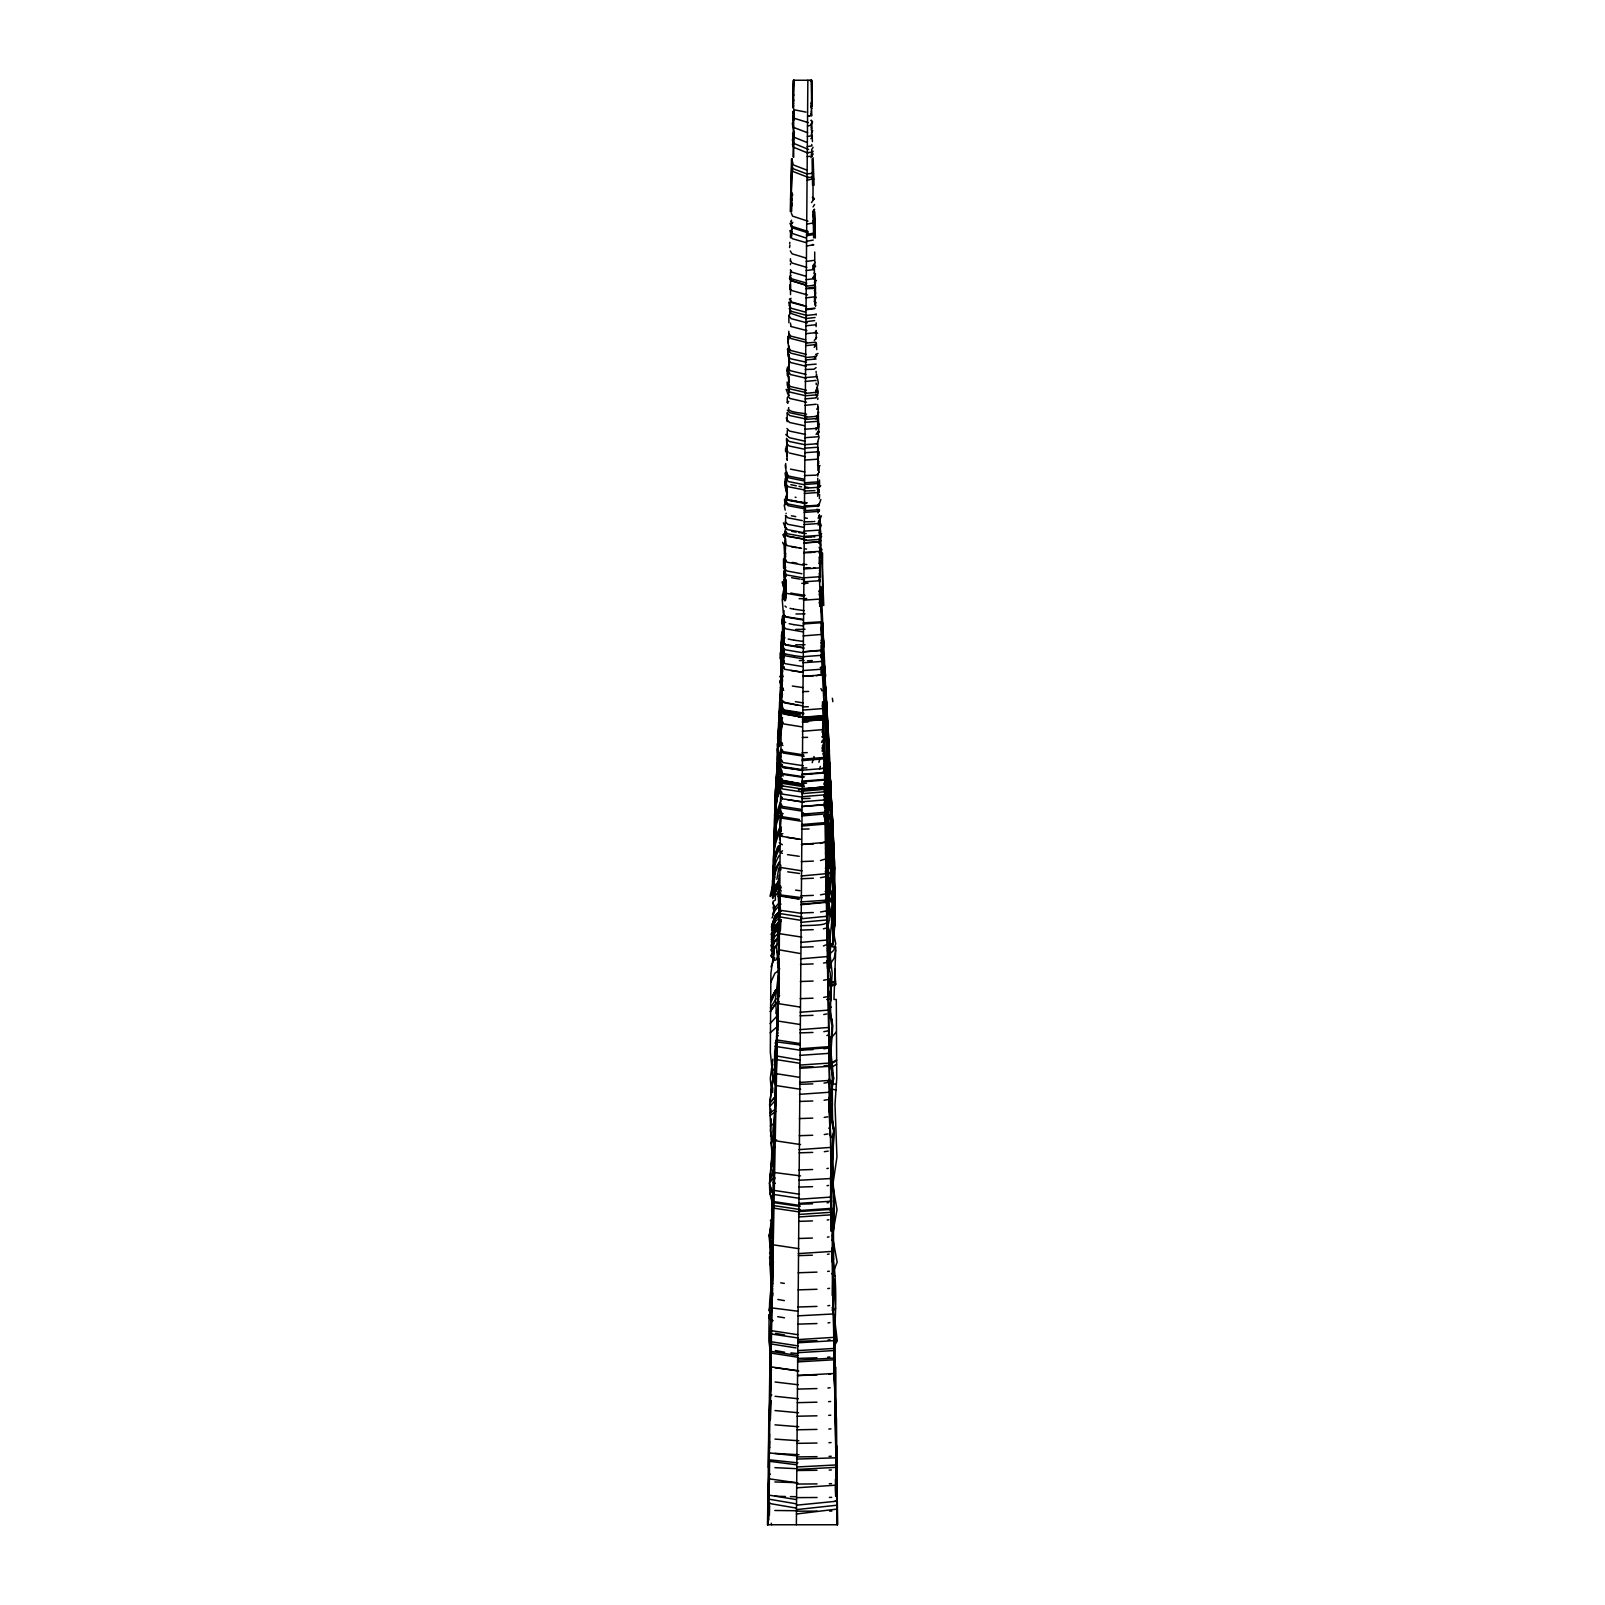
<?xml version="1.0" encoding="UTF-8"?>
<svg xmlns="http://www.w3.org/2000/svg" width="1605" height="1605" viewBox="0 0 1605 1605"><rect width="100%" height="100%" fill="white"/><g stroke="black" fill="none" stroke-linecap="round" stroke-linejoin="round"><path stroke-width="1.5" d="M775.215 834.74L775.476 791.726L777.462 769.738L780.752 755.995M811.388 113.935L811.327 102.339M835.804 1460.289L835.784 1367.159M772.125 1166.614L772.145 1161.839M775.034 836.285C775.075 813.735 773.911 790.663 780.612 768.855M775.215 834.139C776.138 806.693 773.429 778.606 780.692 751.762M774.794 837.609L774.653 813.254M775.235 1114.091L775.957 1092.604M777.502 1025.735L779.187 958.887M780.371 930.238L780.431 920.688M832.172 837.629L834.419 868.165L832.634 894.426L833.858 846.798L831.31 799.792M832.353 894.426L833.978 849.928L832.172 834.62M772.607 1255.571C768.193 1242.852 769.317 1229.31 772.587 1216.51M782.518 721.488L777.883 746.365L777.041 784.123M779.027 746.104L779.268 732.261M783.541 642.903L779.749 708.307M784.022 610.582L782.939 643.204M793.01 156.809L793.652 133.817M793.713 157.21L793.673 110.926M796.381 1524.75L807.857 80.25M822.562 605.526L822.542 553.003M823.044 623.061L822.703 636.884M825.752 810.886L825.532 768.875L822.542 704.936M769.096 1314.635L768.855 1340.897L771.122 1357.609M781.615 660.457L779.528 721.909M779.207 927.851A2391.249 2391.249 0 0 1 779.107 894.426L779.227 882.489M793.392 106.512L793.632 80.25L793.091 106.512M828.14 968.437L830.648 946.95L833.256 943.319L835.242 919.123L832.473 944.663M770.601 1240.625L771.363 1297.923M770.059 1419.703L773.429 1157.065L779.308 973.212M776.981 783.2L777.602 755.855M774.734 1114.091L774.834 1104.541A3060.855 3060.855 0 0 1 777.001 1025.735L777.623 1011.411M780.351 708.688L780.812 694.223M783.38 643.826L784.043 620.152M785.868 434.353L786.53 435.457M785.507 599.548L785.648 593.409M789.921 289.482L790.463 284.727M776.038 803.563L775.997 815.641M777.382 784.203L777.623 765.445M769.598 1460.289L768.815 1519.975M783.441 642.562L784.022 622.058M783.501 643.585L783.641 631.788M769.959 1180.939L772.005 1157.065L769.638 1104.541L772.948 1078.259L770.32 1051.997L770.902 973.212L774.713 946.629L778.305 943.64M767.993 1491.326L767.491 1524.75L837.509 1524.75L836.466 1419.703L833.737 1367.159M768.334 1467.452L770.199 1345.672M783.661 643.946L784.063 627.074M815.4 299.995L815.48 286.693M815.42 306.074L814.297 266.45M826.314 706.521L825.732 697.834M825.03 804.526L824.007 795.257M820.978 645.631L827.016 763.097L826.254 841.903L834.159 870.131L835.242 919.264L833.356 933.508M832.734 1135.578C829.905 1170.747 837.75 1205.696 832.172 1240.625M787.252 430.702L787.232 435.597M770.861 1307.473L771.223 1288.374M786.249 501.382L786.49 495.544M776.68 1051.997L777.663 1013.798M769.598 1434.027L767.812 1524.75L780.01 894.426M832.975 880.603L834.139 906.865L834.399 894.426L830.427 863.51M779.147 863.089L773.851 875.889L774.091 885.017C775.937 859.859 769.618 833.276 780.491 809.482M780.15 709.029L782.357 687.161M790.924 204.397L791.907 159.035L790.924 211.559L792.108 159.035M780.832 698.095L780.832 699.459M788.737 302.221L790.202 308.481M793.151 106.512L793.632 80.25M786.691 500.459L787.252 485.452M769.397 1515.2L769.577 1505.651M832.193 1295.536L833.155 1221.525M835.423 1407.766L835.041 1319.41M790.282 211.559L791.506 159.035M781.294 710.574L779.227 954.112M785.587 580.007L785.146 599.227M769.638 1441.19L767.732 1524.75L768.795 1419.703L771.122 1376.709M792.79 106.512L793.432 80.25L811.729 80.25L812.25 106.512M776.8 785.026L778.204 733.866L782.518 706.22M785.507 600.551L785.648 591.583M772.828 1214.363L772.547 1226.3L769.738 1235.85M832.293 1262.112L832.935 1235.85L830.547 1195.264M777.863 751.02L778.305 731.037L782.237 703.411M778.265 736.835L778.646 722.19M791.626 211.559L792.047 194.847M769.918 1419.703L771.223 1369.546M778.425 748.151L780.512 687.08M781.113 672.936L780.431 652.633M821.018 673.257L821.138 668.824M832.373 831.611L829.263 868.165M778.445 739.323L779.589 701.826M779.95 839.515L780.792 810.866M831.009 801.216L830.447 841.903L827.678 868.165M830.929 834.159L831.45 815.641M778.525 730.295L778.786 721.568M785.648 581.592L784.925 600.611M785.447 587.069L785.668 579.265L784.685 600.631M772.607 1092.604L772.747 1087.809M812.451 141.601L811.327 126.253M828.942 749.314L825.793 691.474M770.801 999.474L775.717 989.763M785.668 544.255L784.123 576.877L785.627 589.175M785.166 600.27L785.688 583.879M787.232 412.846L787.112 421.674M778.666 729.372L778.987 719.401M784.644 553.003L785.527 577.178M781.836 681.965L783.902 648.56M773.951 1192.876L774.272 1183.326L773.269 1192.876M784.223 572.343L785.748 597.341M784.624 560.787L785.627 553.003M833.798 933.368L835.724 943.74L833.798 950.26L828.982 954.614M790.463 277.665L790.523 294.658M774.352 868.165L773.851 881.707C771.624 872.96 774.854 863.169 779.127 855.485M780.291 930.238L780.672 920.688M819.373 498.674L819.553 494.24M830.788 827.578L827.438 868.165L828.561 865.877L825.752 858.775M772.828 1231.075L772.808 1281.211M770.36 1419.703L771.202 1400.603M817.748 476.183L817.768 473.776M813.093 157.751L814.056 185.297M822.583 729.914L823.024 720.665M825.09 798.628L824.81 791.205M830.628 1137.965L828.962 1097.379M781.976 662.103L782.759 637.666M822.803 736.835L823.365 725.019M785.668 566.926L785.106 569.233M784.825 598.826L785.487 585.444M779.689 839.515L780.853 815.641M815.601 293.494L815.039 290.365M770.781 1233.463L772.787 1200.038M828.581 742.413L827.337 727.406M829.143 1056.772L830.668 1051.997L831.952 1025.735L829.063 1011.411M783.621 657.689L784.063 649.584M832.734 1180.939L833.557 1130.803L829.103 1106.928M779.268 977.987L778.164 999.474L779.187 985.149M770.942 1240.625L769.818 1262.112L771.965 1297.923M830.487 859.839L830.748 854.341L825.773 848.102M832.754 894.426L834.419 868.165L833.015 841.903M830.588 1018.573L830.628 982.762M788.878 346.118L788.577 347.182M785.728 539.019L784.283 559.844L785.226 570.557M779.95 708.206L780.612 696.329M770.942 1142.419C774.874 1162.662 764.742 1183.447 772.747 1203.509M820.637 525.557L819.292 514.944L820.637 525.537L819.413 533.241M780.11 708.307L780.632 699.238M779.167 875.327L778.064 894.426L779.288 911.138M780.15 708.447L780.652 699.92M773.349 961.275L773.911 951.725M823.907 646.695L823.405 638.71M776.86 879.339L778.846 867.964M832.253 811.428L831.711 824.408L828.962 836.727M825.732 852.275L831.571 868.165L835.021 908.55L834.179 903.575L827.879 895.71M790.162 301.72L789.8 314.48M830.648 997.086L832.172 973.212L829.203 946.95L833.918 899.984L834.098 868.626L828.722 847.059M819.914 606.469L819.613 603.279M820.336 605.526L819.312 602.557M784.043 579.566L783.721 588.995L785.627 598.083M822.542 706.762L822.743 703.853M790.442 323.087L791.024 326.497M779.769 710.574L782.317 689.087M780.933 696.65L782.518 679.437M822.683 708.146L822.502 701.766M782.738 637.867L784.123 620.072M783.621 657.067L784.063 650.968M782.458 674.702L782.177 680.36M832.072 868.165L833.657 845.955M833.657 855.044L829.765 887.244M781.475 663.467L783.962 634.075M774.091 910.175L774.413 905.802M830.527 853.599L830.708 850.891L825.833 842.264M830.748 876.47L833.657 843.207M784.022 625.669L782.678 641.037M781.154 670.469L784.083 634.256M830.567 832.915L830.668 831.51M787.172 381.99L787.353 385.842M826.475 856.288C833.436 762.535 822.783 668.683 819.312 574.991M830.387 855.405L830.206 858.996M780.812 677.932L782.357 658.05M821.579 533.582L819.272 539.2M826.114 710.995L825.773 713.061M827.197 887.264L828.682 868.165L825.672 861.404M771.283 1118.866L770.34 1130.803L774.653 1147.515M821.6 536.331L818.811 543.333M833.757 1340.897C836.305 1310.824 837.028 1279.987 832.012 1250.175M783.22 664.53L784.043 656.866M825.953 825.03L826.715 815.641M821.66 549.532L820.897 557.416M772.567 1288.374L769.818 1340.897L771.223 1388.666M826.415 830.688L824.428 789.339M826.495 831.791L826.675 819.854M825.692 848.704L826.254 841.903M825.773 856.308L828.26 789.359L824.789 683.81M833.155 894.426C835.744 874.123 834.56 853.338 828.2 833.818M781.976 682.185L782.498 676.066M829.103 759.386L829.023 748.773M826.214 828.32L826.876 820.456M827.036 838.131L826.455 828.521M784.644 600.19L785.648 588.714M774.372 874.625L774.312 875.347A37.035 10.994 -54.8 0 0 774.453 876.47A38.48 11.215 -56.1 0 0 774.613 877.634M777.261 777.422L776.639 784.584L777.001 763.097M780.612 893.102L779.97 895.971L799.15 899.161M771.804 1147.515L771.483 1166.614M773.851 892.119C774.994 871.635 769.417 848.684 781.294 830.266M773.971 892.44C775.295 870.612 769.497 847.039 780.231 826.756M780.612 892.882L779.99 894.908L802.279 897.737M787.413 367.244L788.276 371.016M778.866 716.753L782.417 680.46M772.386 1073.484L772.828 1068.709M825.572 834.58C843.167 857.511 830.006 893.945 831.551 920.688L834.781 920.688L832.734 946.95L835.784 946.95L833.978 999.474L836.305 999.474L836.747 1078.259L835.001 1104.541L836.947 1157.065L833.055 1183.326L834.379 1209.588L832.012 1223.913M833.256 1216.369L833.456 1214.343M833.818 1213.059L829.544 1209.588M778.626 723.032L779.809 710.574M775.396 1104.541L772.888 1130.803L774.152 1157.065M772.808 1197.651L771.664 1209.588L772.747 1240.625M778.104 736.274L782.257 710.574M818.67 491.752L817.667 482.142M791.325 235.433L792.027 228.231M782.558 647.497L784.123 631.788M831.892 811.247L830.648 820.255M827.418 861.765L830.507 815.641L828.882 750.779M831.932 810.766L832.092 807.154M831.33 868.165L833.416 841.903L832.293 832.915M832.895 1312.248L835.302 1288.374L833.798 1278.824M830.046 868.165L832.694 841.903L830.608 783.762M777.081 789.359L781.133 773.309M775.175 799.511L777.342 777.402L780.512 765.485M774.573 815.4L775.937 801.998M780.512 687.763L782.397 670.409M828.541 860.441L830.588 841.903M829.604 868.165L832.373 841.903L832.473 815.641M830.848 1118.866L832.413 1104.541L832.193 1073.484M784.002 582.776L784.022 597.2M780.953 684.312L782.438 671.051M780.572 706.621L782.438 694.062M813.013 198.619L813.053 174.885M774.814 809.402L776.94 789.359M775.436 804.245L775.977 799.551M775.315 807.235L776.018 800.454M783.561 590.58L782.357 600.952L783.762 618.968M824.549 661.661L821.038 586.668M824.188 672.274L824.83 666.837M824.408 761.352L824.549 760.168M824.168 678.935L824.95 672.395M769.638 1104.541L772.908 1078.259L772.186 1070.635L776.078 1068.549M774.593 837.248C773.911 819.894 774.633 802.039 781.013 785.688M769.798 1103.217L775.717 1095.974M771.704 1087.829L773.349 1079.864M772.828 1059.16L770.3 1078.259L771.463 1092.604M788.878 315.001L788.878 322.685M830.608 810.304L831.691 801.377L830.588 791.225M775.737 803.864L780.532 782.257M830.608 789.259L830.588 781.555M829.444 894.426L833.677 864.072L832.052 815.641M833.938 894.587L831.851 894.426L827.598 883.894L828.762 878.457L825.452 872.277M829.705 805.951L828.982 810.023M826.134 791.105L824.147 782.859M774.914 920.688L771.223 946.95L774.693 946.95L771.122 955.517L774.011 958.847M830.588 799.491L831.209 792.689M817.748 487.86L817.748 478.25M812.311 172.257L812.23 173.42L807.034 173.842M780.893 644.347L781.775 638.309M781.314 646.634L781.896 642.622M817.687 464.607L818.289 460.555M817.908 470.486L817.687 450.343M781.816 640.094L780.732 647.517L781.555 666.657M817.627 459.752L817.768 441.836M827.618 904.598L828.902 895.891M827.699 905.401L828.842 895.409L825.171 891.357M781.916 643.705L780.351 654.198L782.578 676.929M830.728 1097.379L833.597 1078.259L830.909 1051.997L832.814 1025.735L828.902 1004.249M777.542 1032.898L774.653 1051.997L774.553 1078.259L776.038 1087.809M785.246 478.511L787.433 492.775M777.943 743.556L782.498 717.535M824.97 718.177L824.168 722.852M785.748 531.074L784.604 544.095L785.648 557.156M785.387 481.159L784.785 485.011L786.992 494.601M785.005 550.996L785.286 549.191M829.163 769.357L828.982 753.507M830.046 783.12L829.424 786.871M770.902 1321.055C767.029 1303.902 772.426 1285.926 772.968 1268.572M785.026 545.881L785.688 541.748M831.009 873.481L831.851 868.165M812.371 176.048L812.27 177.172L807.014 177.593M782.498 616.36L782.558 648.48M780.411 702.027L782.538 688.746M831.43 868.947L833.557 841.903L832.193 815.159M781.775 623.723L782.538 618.968L781.715 621.115M777.843 748.913L782.498 723.735M819.493 533.442L820.616 526.059L819.252 515.707M820.797 551.859L819.292 557.396M776.138 1013.377L776.7 1009.926M819.192 541.126L820.697 531.897L819.393 520.943M830.547 837.068L829.364 843.869M824.468 703.05L824.89 700.582M832.052 1021.603L832.313 1020.078M783.962 585.965L783.14 599.407M774.192 927.048L773.47 931.301L771.503 930.057L774.914 921.992L779.388 917.579M789.62 243.779L789.861 242.295M789.54 247.571L789.961 245.164M812.431 178.877L806.994 180.342M831.952 1021.001L832.253 1019.295M830.688 1094.991L833.597 1078.259L828.722 1056.772M828.962 779.91L830.046 770.019L828.962 759.065M786.47 495.865L787.212 491.531M786.45 500.459L787.273 495.925M829.805 985.771L829.424 979.15M788.837 346.018L788.878 352.538M819.052 455.76L819.252 451.787M830.788 997.748L828.02 989.462M827.077 743.938L827.317 730.456M827.337 770.119L827.538 768.935M770.4 1307.473L771.283 1302.698M772.145 1297.923L773.008 1293.149M788.938 364.395L787.754 370.815L788.837 382.492M779.448 915.913L776.66 946.95L778.606 973.212M788.898 354.685L788.938 367.104M817.768 416.778L817.908 414.712M788.737 360.162L788.857 373.163M816.122 326.638L816.163 322.886M775.917 822.121L775.757 830.668M827.398 760.389L827.658 759.105M814.758 261.515L814.698 252.025M819.694 582.154L820.295 579.204M829.043 819.011L829.905 814.678M829.845 836.967L829.163 840.298M772.787 1276.436L769.076 1235.85L773.008 1216.751M830.006 823.425L828.902 828.601M820.115 560.847L819.232 563.756M780.652 749.836C773.409 777.522 775.797 806.613 776.038 834.921M780.752 752.625L777.482 767.19L775.556 789.901L775.837 837.088L775.436 826.956M821.178 657.107L820.777 655.442M779.127 968.437L775.416 999.474L777.803 1030.51M769.678 1242.491L771.142 1235.85L769.959 1230.333M776.058 819.874L774.633 826.254L776.379 830.547M776.138 821.519L774.553 828.541L776.138 832.433M827.538 927.851L829.143 920.688L828.902 894.426M790.663 231.922L790.463 237.841M775.977 821.178L774.613 827.197L776.018 830.688M834.64 970.463L834.921 969.26M827.257 891.036L828.822 884.355L826.033 879.219M834.941 968.577L835.603 984.708L831.089 986.152M816.744 349.629L816.243 342.888M828.16 875.026L828.722 872.598L826.535 868.165M828.12 875.447L828.722 872.879L826.194 868.165M827.939 877.714L828.742 874.344L825.411 868.165M782.417 701.887L778.786 726.724L779.227 744.399M828.24 873.842L826.736 868.165L824.348 763.097M828.2 874.424L828.722 872.237M827.177 887.665L828.782 880.844L825.973 875.608M827.558 894.426L828.862 889.01L827.357 886.261M827.819 894.426L828.862 890.093L827.678 887.906M768.935 1310.583L772.567 1295.416M783.501 559.082L783.601 568.13M828.702 1009.023L831.009 999.474L830.226 973.212L827.257 961.275L827.458 968.417M791.466 195.67L790.563 199.341L792.288 205.601M781.013 759.727L777.402 773.971L775.355 815.641M777.201 788.296L781.154 774.433M780.491 911.098L779.589 913.486L802.239 917.057M780.471 914.429L779.508 916.876L801.557 920.447M771.584 1068.549L772.687 1064.255M814.437 284.847L815.28 281.577M779.468 978.147L778.385 980.916M815.34 288.238L814.678 290.365M780.512 908.009L779.649 910.196L801.978 913.426M770.179 1350.567L771.102 1347.036M791.746 159.035L791.626 160.761M777.342 778.044L780.772 765.244M780.291 894.426L780.712 895.65L798.768 898.66M772.386 896.112L775.496 886.161L779.428 880.322M824.147 806.071L826.354 795.94L824.147 789.359M784.063 545.399L784.544 553.885M785.627 478.751L784.785 484.309M819.373 563.415L820.777 540.062M819.493 566.104L820.536 562.412M819.393 570.678L820.396 567.107M817.567 496.266L818.229 493.999M819.152 574.048L820.316 570.016M817.828 485.613L818.169 484.429M817.687 491.531L818.189 489.746M784.504 499.135L785.046 504.692M785.668 590.801L784.384 593.69M830.828 1161.839L832.213 1157.065M774.292 1166.614L769.377 1183.326L772.968 1194.26M780.752 782.879L777.121 794.836L774.693 823.084M785.668 590.058L784.404 592.947M775.055 833.697L776.198 829.725M785.527 528.486L784.644 535.488M816.183 338.836L816.163 331.152M785.708 463.504L785.567 468.158M820.957 563.515L822.061 559.904L820.657 558.239M823.987 770.079L824.368 757.139L823.064 753.527M769.076 1235.85L772.747 1223.913M782.137 631.788L781.575 648.581M780.592 782.518L777.121 793.512M781.675 634.376L782.478 631.788M824.147 784.624L825.632 779.89M819.573 487.318L819.493 480.015M820.035 553.003L820.476 547.887M779.89 789.359L777.061 798.287L774.874 815.641L774.894 836.566M777.623 736.835L778.044 747.91M770.781 1347.056L771.102 1349.163M811.448 124.729L811.909 123.304M811.368 129.845L811.949 127.999M770.721 1363.207L771.102 1365.133M793.131 111.427L793.592 119.753M811.388 127.738L811.929 126.093M793.713 119.352L792.368 123.404L793.693 132.754M828.04 969.159L830.407 961.917L827.558 958.506M829.123 969.48L830.347 965.769L827.538 962.418M828.802 970.885L830.347 966.19L827.699 963.06M770.661 1379.357L771.082 1381.082M785.688 515.827L785.547 523.31M829.665 955.296L830.567 952.307L827.598 948.736M829.324 958.205L830.527 954.594L827.377 950.782M789.981 337.15L790.844 338.495L806.994 342.587M785.748 474.197L786.31 485.733M770.36 1396.25L771.744 1394.805M793.572 110.705L793.592 120.415M785.607 448.537L785.507 451.206L787.373 453.212M793.994 110.725L792.95 113.494L794.054 114.316M781.033 676.207L780.873 682.406M829.344 1108.915L832.955 1078.259L828.822 1054.385M780.191 681.142L780.672 679.557M780.17 682.265L780.532 680.841M793.933 117.426L792.81 120.134M774.894 924.921L771.423 934.09L774.352 936.417M773.871 928.151L779.328 920.688M793.953 114.938L792.87 117.647M779.408 878.537C759.386 919.685 778.907 878.457 772.888 868.165L776.178 851.753L779.288 845.835M831.892 1137.363L834.239 1130.803L829.665 1104.541M793.291 96.36L793.853 94.795M775.536 884.295C769.176 923.116 773.108 842.806 779.348 845.915M793.612 106.512L793.291 108.157M774.874 925.744L771.423 934.491L774.312 936.277M773.73 929.215L778.545 922.373M835.643 950.381L834.219 958.105L830.648 963.401L826.635 960.974M772.527 897.295L778.987 883.593M780.331 903.113L780.893 904.377M781.154 805.128C772.888 822.964 773.49 843.147 774.413 862.306M772.507 897.035L775.456 888.147L779.408 882.369M772.567 897.496L775.456 888.468L779.187 882.991M793.171 102.539L793.933 100.453M780.993 800.634C773.429 818.149 773.63 837.71 774.392 856.408M772.607 897.957L778.525 884.977M772.687 898.539L777.883 886.843M772.527 914.429L775.135 907.527L779.548 902.15M786.671 439.75L787.293 456.322M817.607 415.113L818.731 412.184M817.848 416.377L818.369 407.249M815.741 391.159L817.366 386.905M833.838 1270.859L837.168 1262.112L832.353 1235.85L837.028 1209.588L830.788 1173.777M772.085 950.662L771.182 949.598L774.754 940.711L777.502 938.283M815.801 393.105L818.349 382.973L817.567 378.8M775.376 1043.15L776.399 1040.481M775.335 1043.491L776.338 1040.943M775.095 1046.52L775.737 1044.895M788.898 376.693L788.878 387.728M772.025 917.96L775.095 910.416L779.087 905.702M769.317 1314.635L768.635 1317.565L771.845 1321.296M774.794 957.844L770.982 966.932M782.698 615.678L782.478 620.252M777.261 1025.735L777.181 1027.661M782.357 620.373L782.658 625.469M781.695 622.499L782.317 620.954M827.097 872.257L828.581 868.165M825.612 885.318L828.742 875.909L825.612 870.091M825.813 887.144L828.762 877.754L825.311 871.334M817.687 395.412L817.627 388.33M779.769 815.641C770.019 835.724 775.295 858.354 774.413 879.64M771.343 939.968L774.834 930.86L779.95 925.784M771.303 942.175L774.814 933.027L779.769 928.151M817.687 393.345L817.748 390.717M793.773 134.278L793.211 138.05M793.733 136.766L792.409 139.816L793.572 140.999M813.053 206.905L814.538 204.497M771.403 935.916L774.874 927.289L778.445 923.999M771.383 937.481L774.854 928.753L780.05 923.918M771.343 939.286L774.834 930.459L780.03 925.583M820.115 518.856L821.439 515.867M793.733 131.108L792.589 133.857L793.572 137.047L806.593 142.303M770.761 982.4L774.934 973.212L778.987 970.383M817.788 506.538L819.413 503.448M819.513 509.949L817.948 512.958M819.573 515.225L818.089 518.234M819.633 519.418L818.189 522.428M819.653 521.725L818.249 525.056M788.938 385.361L788.717 394.369M787.232 397.639L787.313 402.795M769.979 1194.04L771.704 1190.388M770.54 1372.215L771.503 1370.269M780.532 885.9L780.893 887.184M817.828 409.275L817.748 404.52M813.113 211.88L814.658 209.372M781.174 827.137C770.139 845.795 774.252 868.385 774.372 888.949M817.928 433.992L818.931 431.725L817.828 431.544M779.649 846.256L776.158 852.797L773.189 872.518M790.463 258.746L790.382 261.535M819.172 485.733L817.366 488.803M819.232 489.465L817.447 492.514M819.252 491.17L817.487 494.22M770.52 999.474L775.717 990.044M775.817 991.85L771.243 1001.761M814.618 299.794L814.497 297.567M817.687 425.666L817.707 414.23M779.328 849.547C771.403 862.166 772.727 877.955 773.59 892.139L773.51 877.072M773.209 1137.524L774.172 1135.818M819.192 486.496L817.366 489.445M776.138 998.792L770.38 1007.84M833.697 1346.956L837.288 1340.897L834.078 1314.635M770.48 1135.979L771.343 1134.534M779.468 861.664L775.857 867.703L772.527 881.265L774.091 885.017M817.768 441.656L819.072 437.242L817.727 432.447M834.72 1391.756L835.362 1390.692M789.68 348.947L790.663 350.492M832.193 815.059C834.139 858.033 832.955 900.245 833.216 942.978L830.106 946.95L833.216 942.978L833.757 915.211L831.912 894.426M811.408 132.774L812.732 130.627M791.927 192.66L792.71 195.188M791.265 195.028L792.007 193.824M817.667 463.303L818.811 461.438M817.567 465.209L818.851 463.123M791.145 200.665L792.328 198.779M817.788 474.197L818.991 472.291M810.906 157.611L813.193 153.94M812.953 200.184L814.377 198.458L812.491 197.856M811.488 149.887L813.073 147.379M811.147 154.341L813.153 151.171M780.712 868.686L780.913 869.99M810.986 124.408L812.571 121.98L811.027 120.295M770.32 1011.27L776.519 1002.363M770.32 1011.672L776.559 1002.764M788.918 347.141L787.654 351.876L788.918 355.708M818.851 472.231L819.332 465.851M812.812 211.559L814.297 209.332M813.334 222.914L806.593 224.178M818.269 426.649L815.982 429.899M818.349 431.183L816.082 434.393M811.588 115.921L811.608 113.794M813.855 217.177L813.795 215.732M811.508 202.591L814.076 198.759L812.431 197.074M792.027 228.773L791.225 230.217M812.11 108.638L810.726 106.512M819.252 503.93L820.857 499.596M775.636 960.251L777.903 957.041M816.724 409.255L817.968 407.51M813.254 224.198L814.558 222.393L813.113 221.049M815.982 419.086L818.109 416.116M777.763 998.129L779.569 995.602M791.606 220.226L790.723 221.45L792.368 223.215M815.32 262.377L812.612 266.029M812.652 268.095L814.999 264.103M816.584 378.038L817.447 376.894L815.781 376.011M770.119 1023.569L778.004 1014.962M817.748 399.485L817.908 397.9M779.167 890.775L775.315 895.851L775.335 900.144L773.028 901.328M813.213 220.728L814.879 218.762M788.817 331.272L788.898 339.197M816.825 375.229L816.263 373.865M815.36 295.962L815.139 294.618M769.858 1343.405L770.621 1342.402M817.045 355.287L814.417 358.697M814.618 304.549L816.082 302.603L814.016 301.158M814.297 340.501L816.724 337.311M818.811 467.035L819.974 465.55M778.485 916.254L779.669 914.75M778.485 916.535L779.589 915.131M779.268 894.426L778.204 896.413M779.248 917.037L779.187 920.688M790.543 271.706L790.442 274.315M786.972 370.635L788.637 377.155M787.333 373.062L787.273 375.55M812.812 277.705L815.541 274.254L813.976 273.031M774.633 1056.21L775.456 1055.207M813.534 233.207L806.513 234.45M832.092 1036.97L836.365 1031.794M774.613 1060.223L776.218 1058.277M814.176 347.322L816.604 343.972M813.574 234.551L806.492 235.795M816.183 397.298L817.487 395.693L816.062 394.75M769.698 1239.883L770.982 1238.358M769.678 1243.052L771.965 1240.324M772.366 1249.914L769.598 1253.184L772.406 1256.053M772.306 1254.007L769.557 1257.237L771.102 1258.802M772.386 1254.669L769.557 1258.019L770.841 1259.343M814.558 299.493L816.183 297.186M830.407 946.95L833.256 943.339C834.981 909.574 839.114 874.083 825.752 841.903M789.359 360.724L790.483 362.489M830.266 961.275L829.946 946.95L833.176 942.536L833.015 931.622L832.634 920.688L828.922 903.916M777.903 912.784L774.994 915.994L772.306 924.52M829.524 946.95L833.155 942.336L832.293 920.688L829.865 911.459M778.987 949.819L799.972 953.47M778.927 915.111L774.934 919.424L771.524 927.65L773.048 928.894M788.516 347.864L787.453 349.007L788.476 355.387L788.236 354.364M777.743 913.245L774.994 916.194L772.226 924.039M779.689 926.266L778.024 928.051L778.445 932.946M816.303 384.678L816.143 383.033M769.878 1102.615L775.777 1096.355M790.483 269.66L790.743 271.566M770.36 1220.663L773.429 1217.493M779.308 913.927L774.954 918.461L771.544 926.346L772.747 927.108M776.318 1099.365L770.079 1106.206M819.332 553.003L818.951 552.802M779.227 914.268L774.954 918.702L771.564 926.085L772.687 926.827M816.122 332.335L816.143 330.51M789.6 276.963L791.125 275.398M816.223 315.041L816.082 313.858M811.127 114.075L811.669 112.571M816.163 372.48L816.082 371.397M811.348 111.848L811.749 110.805M814.357 282.4L816.423 280.494M791.385 280.494L806.452 285.529M780.03 931.803L774.794 936.558L771.243 945.505L772.286 946.95M823.626 684.312L825.692 675.444L824.468 669.185M778.204 938.684L774.754 941.714L771.182 950.601L772.426 952.046M770.159 1032.838L778.224 1025.735M821.981 751.02L823.546 749.675M822.262 748.311L823.526 747.228M789.038 372.5L790.302 374.487M822.402 747.047L823.526 746.084M822.542 745.643L823.526 744.519M784.063 666.717L784.323 668.703M823.425 737.337L821.74 736.835M814.497 267.273L815.641 266.33L814.598 265.427M814.076 260.311L806.272 261.475M782.939 645.009L784.544 643.705M814.758 291.528L814.297 290.365M829.364 1056.07L830.929 1054.866L829.103 1046.942M784.464 533.522L782.899 534.686L784.243 537.675M775.275 946.95L771.102 956.279L774.252 959.89M769.878 1113.088L775.416 1109.095M794.114 143.046L792.409 144.249L793.452 147.179L807.937 153.097M794.435 132.774L792.669 134.238M793.592 139.535L792.469 140.337L793.492 143.266L808.559 149.466M769.959 1115.595L775.837 1111.483M794.315 114.958L792.97 115.901L793.793 118.168L808.178 122.582M791.084 270.623L791.847 272.168L806.252 276.341M793.251 107.194L793.893 109.722L806.031 112.109M788.737 384.297L790.121 386.484M780.13 658.471L781.113 653.476M792.489 161.563L793.231 164.874L807.074 170.19M832.373 1310.262L835.663 1308.095M814.818 296.805L805.951 297.868M819.252 486.736L820.737 485.793M770.24 1125.847L772.727 1124.282M792.85 222.353L790.844 223.597L792.449 226.526L808.158 231.521M814.578 285.188L806.051 286.272M785.347 504.391L784.203 505.094L785.206 510.089M790.623 260.833L791.967 262.999L806.793 267.393M776.499 1036.73L778.285 1035.626M771.905 1155.379L772.988 1154.697M822.201 717.515L823.285 716.853M791.305 212.983L792.569 216.133L807.977 221.209M830.969 1063.232L836.586 1059.862M831.189 1063.854L836.586 1060.624M776.599 1033.74L777.903 1032.958M814.618 287.235L806.051 288.338M832.333 1066.803L836.606 1064.276M777.422 1058.999L776.379 1059.601L799.049 1063.172M777.041 1056.05L800.093 1060.042M788.958 395.773L787.895 396.375L789.941 398.481M825.472 876.731L820.496 877.714M790.382 299.172L791.405 302.502L806.633 306.675M790.623 311.009L790.483 312.915M815.039 308.1L805.87 309.143M787.433 450.845L788.055 452.068M781.374 919.685L780.15 920.307L780.893 921.591M815.38 324.812L805.71 325.815M788.777 401.39L787.313 402.153L788.035 403.136M791.044 298.289L789.379 299.152L791.426 301.941L803.724 305.411M825.632 893.865L820.536 894.848M782.538 687.642L783.16 688.505M773.51 1262.112L769.738 1263.998L770.5 1264.84M788.737 407.57C786.35 412.746 802.62 412.585 806.573 414.17M825.813 911.018L820.556 911.981M815.18 314.5L805.81 315.523M826.856 1035.586L829.424 1034.443M828.02 1030.952L829.364 1030.35M786.911 472.111L787.293 474.197M786.57 473.294L788.677 476.103L804.326 479.253M825.973 928.172L823.345 928.834M776.579 1139.871L774.693 1140.673L800.534 1144.566M820.215 667.58L822.442 666.536M815.681 354.424L818.048 353.441M782.518 850.831L780.411 852.135L782.357 853.419M787.353 496.226L786.089 496.727L787.192 499.777M816.423 376.673L805.269 377.616M782.799 833.617L780.512 834.921L782.277 836.205M816.062 358.978L805.429 359.961M826.314 962.478L823.505 963.1M768.614 1447.79L769.778 1447.369M815.721 342.186L805.57 343.149M826.475 979.632L823.586 980.254M819.673 580.829L819.011 579.265M825.492 899.582L827.317 898.961L825.953 898.499M817.306 421.353L804.887 422.296M768.735 1474.634L770.36 1474.072M826.655 996.785L823.646 997.387M780.993 811.348L779.508 811.829L783.14 813.715M817.727 459.17L804.566 460.113M787.353 478.691L786.029 479.113L788.577 481.62L804.306 484.73M786.39 475.16L788.637 477.809L803.945 480.878M816.163 364.114L805.369 365.017M817.908 451.787L804.627 452.73M826.816 1013.919L823.726 1014.541M816.785 394.85L805.108 395.773M830.929 985.791L835.583 984.367L834.74 980.775M778.465 1001.58L779.448 1001.961M773.028 1178.572L775.075 1177.95M773.008 1179.595L774.613 1179.093M773.229 1182.564L775.335 1183.326M785.928 501.402L788.175 504.01L804.025 507.06M822.081 740.828L823.345 740.005M821.479 742.333L823.205 741.189M826.996 1031.072L823.806 1031.674M821.279 658.05L820.857 655.281M830.788 985.43L835.563 984.046L834.74 980.555M768.534 1499.09L796.14 1503.805M785.327 527.122L787.714 529.69L804.205 532.74M827.157 1048.226L823.887 1048.827M817.607 436.761L804.747 437.724M818.51 481.821L804.366 482.804M818.53 483.486L804.346 484.489M819.453 530.111L803.965 531.115M827.337 1065.379L823.947 1065.961M817.246 418.484L804.908 419.467M827.177 940.008L800.634 942.416M827.478 956.56L800.514 958.827M826.756 916.295L800.815 918.802M826.816 919.966L800.795 922.353M829.183 1053.341L799.772 1055.368M827.498 1082.532L824.027 1083.114M818.61 487.258L804.326 488.261M826.495 901.87L800.935 904.277M826.495 902.311L800.915 904.718M771.202 1341.78L798.267 1345.933M810.144 115.66L807.536 116.302L811.689 115.299L811.107 113.815M819.092 511.373L804.125 512.396M819.553 535.368L803.924 536.411M825.973 873.702L801.156 875.989M769.939 1502.842L768.233 1503.263L796.12 1508.058M824.85 812.25L801.637 814.317M824.87 813.916L801.617 815.962M825.291 842.384L801.397 844.471L813.454 843.969M824.368 786.55C790.864 791.145 788.617 790.101 824.368 786.992M824.408 788.135L801.838 790.021M824.709 804.506L801.698 806.533L824.709 804.807M825.03 822.603L801.557 824.569M825.07 824.087L801.537 826.053M826.455 900.164L800.955 901.93M827.658 1099.686L824.107 1100.248M823.826 757.46L802.079 759.245M823.846 758.804L802.059 760.65M824.248 780.09L801.898 781.896M824.609 799.932L801.738 801.778M823.305 729.613L802.299 731.278M824.228 779.388L801.898 781.174M824.529 794.856L801.778 796.722M828.421 1010.127L800.093 1012.253M822.141 669.185L802.801 670.569M823.044 715.69L802.42 717.234M823.044 716.312L798.427 717.274M823.064 716.753L802.4 718.318M823.084 717.997L802.4 719.582M823.104 719.501L802.38 721.187L823.104 719.722M824.107 772.968L801.958 774.713M824.468 791.787L801.798 793.673M819.633 539.42L803.884 540.484M818.711 492.454L804.286 493.477M827.839 1116.819L824.188 1117.401M829.344 1063.052L799.691 1065.098M784.343 660.939L783.1 661.22L785.066 663.668L802.38 666.536M824.248 789.359L801.818 791.225M817.828 447.233L804.667 448.176M819.673 541.667L803.864 542.891L819.694 541.968M820.195 567.849L803.644 568.973M771.463 1286.367L772.767 1286.086M821.258 622.7L803.182 623.984M822.262 674.923L802.761 676.327L813.133 675.986M829.845 1092.203L799.491 1094.329M827.999 1133.973L824.268 1134.534M821.78 650.085L802.961 651.891L821.8 650.527M829.404 1066.282L799.671 1068.348M831.831 1209.347L798.628 1211.594M831.932 1214.764L798.588 1216.971M822.904 708.587L802.761 710.072M828.18 1151.126L824.328 1151.688M820.797 599.006L803.383 600.21M831.631 1197.029L798.708 1199.256M829.083 1047.684L799.812 1049.71M830.788 1147.414L799.069 1149.621M819.332 523.491L804.025 524.534M821.88 655.301L802.921 656.686M783.059 786.31L781.535 786.611L782.337 788.918L803.282 792.148M826.916 1168.56L828.341 1168.28M781.996 814.237L781.755 816.644L799.39 819.493M829.063 1046.661L799.832 1048.747M832.554 1251.378L798.307 1253.605M827.036 1185.694L828.501 1185.433M831.711 1201.162L798.668 1203.389M820.356 576.697L803.563 577.84M807.455 125.952L811.789 125.11L811.307 123.725M819.874 551.338L803.784 552.441M834.038 1340.636L797.665 1342.823M782.036 815.641L781.715 818.149L800.554 821.118M834.179 1348.441L797.625 1350.587M834.199 1350.547L797.605 1352.694M784.604 485.332L786.33 485.031M827.157 1202.847L828.682 1202.586M831.831 1208.324L798.628 1210.611M829.946 983.243L835.483 982.28L834.801 979.331M834.6 1373.439L797.444 1375.545L816.945 1374.943M821.238 621.797L803.202 622.88M827.277 1220.001L828.842 1219.74M815.902 475.06L817.707 474.578M823.425 945.967L825.712 944.984M834.339 1358.051L797.545 1360.177M827.398 1237.134L829.023 1236.873M834.359 1359.756L797.545 1361.903M827.518 1254.287L829.183 1254.027M807.375 136.445L811.889 135.763L811.227 134.298M833.978 1337.346L797.705 1339.613M827.638 1271.441L829.344 1271.18M814.939 475.2L804.446 475.562M827.759 1288.574L829.524 1288.333M790.463 263.641L790.463 264.664M807.275 146.516L811.97 145.894L811.729 144.53M827.879 1305.728L829.685 1305.487M814.939 490.628L804.306 491.01M827.999 1322.881L829.865 1322.64M820.436 843.428L824.408 842.063M828.12 1340.014L830.026 1339.774M820.456 860.561L824.629 859.217M807.235 152.696L812.03 152.114L811.869 150.77M831.33 1178.511L798.849 1180.257M833.597 1313.953L797.866 1315.839M829.524 982.18L835.443 981.518L834.821 978.789M836.145 1464.944L796.802 1466.99M836.185 1467.331L796.782 1469.458M807.195 156.608L812.07 156.046L811.949 154.722M836.887 1509.101L796.461 1513.996M836.004 1457.801L796.842 1459.085M818.871 787.834L801.838 788.537M810.806 138.592L812.17 137.97M828.601 1401.667L830.648 1401.486M796.521 1505.189L836.747 1501.217L834.821 1501.197M836.827 1505.209L796.501 1509.623M836.486 1485.127L796.642 1487.815M828.722 1415.349L830.788 1415.169M816.163 675.805L821.018 674.561M828.822 1429.012L830.949 1428.871M828.942 1442.694L831.089 1442.574M813.414 861.103L801.276 861.604M813.374 878.236L801.136 878.738M813.334 895.369L801.015 895.871M806.452 241.352L813.213 240.048M813.274 912.523L800.895 913.004M813.233 929.656L800.755 930.118M806.412 246.006L813.775 244.803L812.391 244.482M813.193 946.79L800.634 947.251M813.153 963.923L800.514 964.384M813.093 981.056L800.373 981.518M813.053 998.19L800.253 998.651M829.063 1456.377L831.23 1456.257M813.013 1015.323L800.113 1015.784M812.973 1032.456L799.992 1032.918M812.291 660.598L807.516 660.779M812.912 1049.59L799.872 1050.051M812.872 1066.723L799.731 1067.185M812.832 1083.857L799.611 1084.318M812.792 1100.99L799.491 1101.451M812.752 1118.123L799.35 1118.565M816.985 1272.123L798.207 1272.765M816.985 1289.276L798.086 1289.878M800.755 925.704C806.472 925.343 823.505 925.624 825.793 923.196M812.692 1135.257L799.23 1135.698M812.652 1152.39L799.109 1152.831M812.612 1169.523L798.969 1169.965M816.965 1306.41L797.946 1307.012M816.965 1323.543L797.825 1324.145M816.965 1340.677L797.705 1341.278M806.192 270.563L814.156 269.5L812.953 269.118M806.111 279.671L814.237 278.688L812.993 278.227M806.031 288.76L813.334 288.439L815.521 286.232L814.638 285.59M805.85 309.805L814.558 308.662M814.196 506.137L804.185 506.458M811.488 773.931L801.958 774.212L824.107 772.446L822.522 772.306M812.571 1186.657L798.849 1187.098M812.511 1203.79L798.708 1204.232M816.945 1357.81L797.565 1358.412M805.75 321.742L814.618 320.579M812.792 521.625L804.045 521.886M812.05 537.093L803.924 537.334M812.471 1220.923L798.588 1221.365M812.431 1238.057L798.467 1238.498M812.391 1255.19L798.327 1255.632M829.183 1470.04L831.37 1469.959M805.79 318.532L815.039 317.509M805.65 333.7L815.541 332.676L814.497 332.456M805.549 345.637L815.781 344.614L814.538 344.373M811.689 552.541L803.784 552.782M810.104 798.367L801.758 798.608M809.602 813.655L801.637 813.896M799.972 1029.628L827.859 1027.521M799.571 1082.492L829.645 1080.406L828.601 1080.305M805.449 357.574L816.022 356.571L814.598 356.31M805.349 369.511L814.076 369.21L816.082 367.625M781.775 765.465L782.839 767.571L802.119 770.199L824.027 768.434L822.221 768.233M809.101 828.962L801.517 829.183M798.588 1214.463L831.892 1212.256L830.407 1212.116M816.945 1388.566L797.344 1389.107M805.249 381.468L816.122 380.405M805.128 393.406L816.183 392.322M805.088 398.903L816.263 397.88M805.028 405.343L816.223 404.239M804.928 417.28L817.206 416.337L816.082 416.136M803.082 635.901L820.657 634.517M802.861 662.745L822.001 661.421L820.998 661.3M816.965 1402.188L797.244 1402.67M804.827 429.237L817.447 428.294L815.922 428.013M804.707 444.685L817.587 443.722L816.183 443.462M804.165 506.157L818.971 505.154L817.788 504.993M804.165 506.979L818.971 505.976L817.607 505.776M804.125 510.711L819.052 509.688L816.764 509.307M807.837 568.11L803.664 568.23M803.543 581.853L820.035 580.689M829.283 1483.722L831.51 1483.662M802.62 691.615L808.679 691.454M802.5 706.902L808.338 706.742M802.38 722.19L807.977 722.049M801.657 812.852L803.443 812.792M816.985 1415.811L797.163 1416.232M805.71 583.618L803.523 583.678M802.259 737.477L807.616 737.337M802.139 752.765L807.255 752.625M802.019 768.053L806.894 767.912M801.898 783.32L806.553 783.22M803.403 599.106L804.526 599.086M816.985 1429.413L797.063 1429.794M817.005 1443.035L796.963 1443.356M829.404 1497.405L831.671 1497.365M817.025 1456.658L796.862 1456.939M817.025 1470.28L796.762 1470.501M817.045 1483.903L796.682 1484.063M829.524 1511.067L831.811 1511.047M817.065 1497.505L796.582 1497.626M817.065 1511.128L796.481 1511.188M826.675 999.474L831.009 999.474M828.421 1051.997L830.668 1051.997M828.641 1104.541L830.828 1104.541L828.862 1100.147M795.899 1510.726L774.814 1510.486M790.402 1496.602L795.759 1496.703M785.427 1496.502L774.854 1496.201M795.619 1482.659L774.874 1481.937M795.498 1468.635L774.914 1467.652M799.009 1454.752L774.934 1453.388M798.849 1440.768L774.974 1439.103M796.541 1455.815L769.036 1452.886M797.886 1462.837L768.915 1459.788M798.708 1426.765L775.014 1424.839M798.548 1412.761L775.034 1410.554M798.768 1371.011L770.48 1366.778M798.207 1311.265L771.503 1307.854M798.387 1398.758L775.075 1396.29M798.227 1338.008L771.042 1333.956M796.261 1499.552L768.354 1495.037M797.705 1334.678L771.102 1330.645M796.441 1464.763L768.895 1461.232M797.846 1355.503L770.741 1351.33M797.645 1357.188L770.721 1353.035M799.451 1211.956L773.369 1208.104M798.227 1384.774L775.115 1382.005M800.534 1175.883L774.071 1172.493M800.173 1206.499L773.47 1202.586M796.06 1347.919L770.882 1343.927M799.772 1044.935L776.76 1041.906M799.751 1205.455L773.49 1201.563M798.849 1248.67L772.667 1244.738M798.086 1370.77L775.135 1367.741M797.805 1353.577L790.924 1352.915M799.451 1198.333L773.63 1194.441M799.471 1194.22L773.71 1190.368M800.373 1209.588L773.409 1205.556M799.912 1050.192L776.66 1046.6M800.654 1089.314L775.837 1085.522M797.866 1482.96L768.614 1478.747M799.33 1077.296L776.078 1073.665M800.313 1007.097L777.582 1003.526M800.213 1024.512L777.201 1020.92M800.253 1043.591L776.8 1039.94M802.079 870.873L780.612 867.502L780.812 865.155M801.798 937.119L779.127 933.629M800.915 839.355L787.252 837.449M803.363 765.745L782.939 762.596L781.836 760.288M802.42 797.204L782.257 794.094L781.495 791.746M803.664 801.958L787.995 799.751M803.824 802.279L782.137 798.728L781.595 797.083M801.015 809.341L781.976 806.352L781.374 804.085M801.356 811.007L781.936 807.977L781.354 805.69M801.718 769.618L782.859 766.648L781.775 764.361M802.119 770.219L782.839 767.19L781.775 764.903M804.446 776.92L782.698 773.65L781.715 771.383M803.282 777.482L782.678 774.352L781.695 772.065M803.603 784.223L782.538 780.692L781.635 778.425M803.644 784.364L782.157 780.251M803.985 785.527L782.518 782.237L781.615 779.97M804.346 786.731L782.478 783.421L781.595 781.133M803.062 789.118L782.438 785.948L781.575 783.641M795.599 890.153L799.932 890.675M803.222 658.832L785.226 655.823L783.22 653.416M803.864 713.744L784.163 710.574L782.458 708.146M803.704 754.872L783.18 751.702L781.956 749.435M804.165 756.256L783.16 753.026L781.936 750.759M799.551 873.481L787.714 871.836M803.804 656.947L794.375 655.723M803.543 713.061L784.083 709.972L782.478 707.564M802.179 726.904L783.782 723.955L782.297 721.628M799.19 856.308L787.493 854.642M799.892 713.703L784.063 711.015L782.458 708.648M800.775 715.088L784.043 712.299L782.438 709.912M801.998 716.974L784.002 713.824M798.809 839.114L781.314 836.225L781.093 833.978M782.558 700.402L784.243 702.85L802.741 705.859M803.222 619.41L786.029 616.781L783.782 614.635L786.009 617.062L803.022 619.951M803.383 641.438L794.114 640.194M802.921 672.294L784.945 669.345L783.019 666.958M802.6 631.788L785.788 628.839L783.601 626.411M801.798 672.154L791.044 670.549M802.48 647.417L785.467 644.568L784.243 643.244M804.225 648.099L785.447 644.989L783.38 642.181M801.617 652.573L785.347 649.784L783.3 647.537M802.941 625.93L793.913 624.646M802.901 687.582L792.328 686.037M803.945 502.646L788.256 499.998L785.708 497.891L788.216 500.258L805.971 503.649M804.225 578.081L786.851 574.971L784.444 572.564M784.644 1352.213L775.335 1350.527M804.045 610.642L793.612 609.118M803.222 702.89L795.378 701.666M803.844 596.358L786.49 593.348L784.163 590.961M784.564 1334.999L775.516 1333.314M801.918 573.747L786.932 570.999L784.504 568.611M803.864 565.201L787.092 562.232L784.664 559.804M805.088 595.355L793.151 593.549M794.274 655.703L786.33 654.178M784.484 1317.805L777.703 1316.682M797.023 783.441L782.538 780.993M801.557 548.328L787.413 545.66L784.925 543.232M804.286 527.463L787.794 524.313L785.286 521.846M805.208 536.993L787.634 533.803L785.126 531.335M803.844 539.039L787.594 536.05L785.086 533.602M805.991 539.661L787.574 536.351L785.086 533.903M784.404 1300.612L777.803 1299.488M801.617 579.405L804.587 579.846M797.946 705.257L783.661 702.047M780.712 1282.836L784.343 1283.398M805.75 509.026L788.135 505.715L785.607 503.208M802.319 520.622L787.915 517.833L785.407 515.406M800.133 579.164L791.626 577.72M793.813 624.646L789.138 623.703M802.64 564.117L804.105 564.358M804.426 489.946L788.476 486.817L785.948 484.349M793.271 609.057L790.021 608.355M806.472 362.228L790.583 358.778L788.276 356.33M805.369 444.826L789.259 441.475L786.751 438.947M804.807 471.97L790.483 469.121M799.31 548.148L800.735 548.368M796.842 563.195L792.348 562.412M793.051 593.529L790.864 593.027M806.673 416.337L789.74 412.726L787.273 410.158M793.813 640.134L788.195 639.051M831.751 1083.576L836.325 1084.358M803.945 449.119L789.179 446.009L786.671 443.441M807.134 419.266L789.68 415.555L787.232 412.967M805.429 456.683L789.299 452.991M797.825 716.472L784.002 714.065L782.458 711.456M798.889 532.619L800.293 532.86M801.698 533.121L803.102 533.362M796.481 547.666L791.165 546.603M804.887 441.194L789.5 437.724M804.326 425.706L789.58 422.476L787.092 419.928M805.529 434.453L789.439 431.063L786.932 428.495M805.971 392.563L790.121 388.972L787.714 386.444M796.12 532.138L791.746 531.315M804.145 395.412L790.061 392.122L787.654 389.493M806.472 402.193L790.242 398.562M795.759 516.609L791.385 515.767M799.41 501.843L802.119 502.365M806.372 390.236L790.382 386.544M796.722 501.322L791.084 500.218M767.752 1496.903L769.176 1497.184M805.971 374.426L790.402 370.735L788.055 368.107M806.272 378.258L790.543 374.547M798.969 486.335L801.617 486.857M805.57 339.839L790.924 336.147L788.717 333.399M796.341 485.813L790.844 484.67M806.151 366.281L790.703 362.549M828.682 1128.114L830.287 1128.455M804.647 356.531L790.663 353.08L788.396 350.371M806.051 354.324L790.864 350.532M805.549 312.152L791.325 308.321L789.239 305.552M807.315 315.563L791.285 311.33L789.199 308.541M806.874 330.61L791.165 326.537M807.215 322.886L791.185 318.693L789.058 315.904M806.854 283.142L791.746 278.869L789.821 276.06M806.753 318.653L790.543 313.256M806.653 285.148L791.706 280.935L789.78 278.106M829.805 1088.591L835.964 1090.036M807.496 294.939L791.586 290.505L789.6 287.636M806.633 242.796L792.288 238.684L790.583 236.015M806.392 258.144L792.088 253.811L790.302 250.942M832.172 1309.981L833.777 1310.402M808.178 232.886L792.429 227.85L790.804 224.941M805.61 237.841L792.348 233.487L790.703 230.558M821.9 731.98L823.445 732.442M807.154 174.022L793.171 168.726L791.967 165.736M825.191 900.907L827.377 901.629M785.527 653.937L784.083 653.315A59.265 5.838 -1.4 0 1 783.36 652.172A58.322 5.758 -1.3 0 1 783.641 651.811A60.348 5.979 -1.2 0 1 784.043 651.51M771.082 1319.912L773.108 1320.674M780.572 744.419L782.919 745.422M780.612 742.373L782.337 743.095M780.612 742.894L782.478 743.697M808.739 177.573L793.151 171.575L791.927 168.605M780.13 769.638L781.936 770.48M780.05 774.573L783.22 776.038M823.887 823.806L825.773 824.709M771.584 1367.159L770.32 1366.477M807.616 132.774L793.673 127.437L792.79 124.548M779.749 793.612L780.772 794.134M823.846 795.819L825.13 796.501M827.036 876.611L830.246 878.376M826.635 865.797L830.909 868.165L831.25 877.554M828.842 1079.282L832.614 1082.593M827.979 1081.75L832.012 1084.057L832.293 1086.505M815.882 332.235L817.647 333.278M771.423 934.23L774.272 935.976L773.53 932.405M827.398 862.487L830.868 864.714L830.989 872.378M782.337 844.752L779.207 842.725M819.072 591.302L820.516 592.426M831.651 1273.487L834.841 1275.955M822.262 749.776L824.047 751.16M771.443 933.729L774.272 935.996M792.068 232.364L791.245 230.458M789.138 437.423L786.992 435.537M831.35 1187.038L833.396 1188.763M825.472 853.078L830.788 857.792L830.628 866.419M779.789 968.898L778.184 967.474L777.502 962.539M779.669 676.287L780.772 677.631M826.996 894.426L828.802 896.232M786.129 473.595L787.132 479.193M774.573 1073.926L775.536 1074.969M779.007 888.488L781.394 891.016M779.007 885.88L781.093 888.107M825.712 836.947L830.668 847.44L830.006 855.305M781.053 911.359L779.007 908.51M784.985 526.741L785.728 528.205M830.046 1006.034L831.169 1007.318M827.438 948.836L830.567 952.628M787.453 393.486L788.998 395.412M789.439 278.427L790.503 279.792M827.719 833.818L830.628 843.989L829.785 851.593M814.578 301.88L815.761 305.833M786.229 418.103L787.373 419.748M811.368 105.188L812.15 106.351M824.168 815.641L826.675 819.513M823.706 815.641L826.655 820.195M824.328 817.427L826.635 820.998M824.509 818.871L826.615 822.121M790.944 203.514L791.827 204.918M791.044 198.318L792.208 200.284M812.11 104.827L811.287 103.161M774.713 1083.134L775.536 1084.579M824.609 811.167L826.695 814.979M780.391 927.911L779.047 925.042M811.327 120.355L812.15 121.92M786.51 458.789L787.252 460.274M820.917 688.565L822.001 690.812M787.373 493.217L786.149 490.167M791.546 175.427L792.308 176.971M770.139 1178.852L770.841 1180.377M782.638 542.39L783.421 544.135M826.053 854.923L828.381 862.106M825.993 843.267L827.879 852.576L825.953 856.609L828.361 815.641L828.12 769.638M825.732 846.597L828.06 855.826M783.36 522.869L785.507 527.864M826.073 854.582L828.361 861.865M825.793 857.01L828.16 862.828M819.152 547.285L820.877 551.839M825.612 848.122L832.353 868.165L834.159 907.186L832.473 868.165L829.825 857.652M826.956 857.13L830.708 866.178L832.453 877.474M772.045 1205.556L772.507 1206.639M826.976 883.292C836.325 901.689 832.514 923.015 833.216 942.877M827.598 883.252L832.152 894.426M786.129 389.293L787.774 393.365M827.899 895.911L834.199 903.836L835.021 908.55L833.777 905.019M833.557 1284L835.222 1288.374M828.942 1102.735L831.45 1110.439M830.949 1066.703L832.253 1070.214M831.711 1071.057L832.514 1073.243M782.317 582.836L783.762 586.788M830.868 1066.202L832.233 1069.873M784.303 590.379L782.297 581.612M822.402 745.844L824.348 751.2L824.569 763.097M822.262 747.83L824.368 753.568M789.881 230.598L791.847 236.015M788.577 352.759L788.256 351.595M790.041 223.256L791.586 227.589M824.308 736.976L822.482 730.897M771.483 1262.112L773.008 1266.485M781.635 778.726L782.157 780.411M782.137 799.029L781.434 796.401M793.131 104.044L793.733 105.77M820.917 643.244L821.319 644.468M781.715 620.854L782.598 623.884M820.877 650.165L821.519 652.212M827.337 740.146L827.979 742.453M771.202 1523.225L771.664 1524.75M788.597 375.129L786.771 368.989M817.687 418.444L818.771 424.763M793.191 101.958L793.733 103.803M793.131 111.788L793.632 113.474M788.175 386.745L788.797 388.871M810.244 80.25L810.545 81.333M771.202 1277.399L773.028 1283.98M821.359 548.408L821.66 549.612M829.023 771.724L829.665 774.493M788.236 387.587L788.797 389.674M827.277 733.465L828.762 741.711M824.468 776.8L825.913 784.404M832.193 1307.473L833.456 1312.248M824.087 769.738L825.151 774.091M824.027 771.022L825.271 775.777M773.028 907.186L774.272 911.961M773.048 902.491L774.252 907.347M773.048 902.973L774.352 908.55M825.732 707.043L826.996 713.483M828.3 927.61L829.905 933.97M817.828 416.457L818.771 427.331M817.587 486.014L819.072 492.173M784.183 585.023L785.607 591.162M829.825 837.168L829.584 847.881M794.014 80.25L794.335 81.735M829.023 1104.541L834.239 1130.803L832.152 1161.839L833.998 1209.588M830.728 803.363L831.49 807.395M819.192 531.496L820.797 541.146M820.135 543.473L820.837 547.285M828.12 862.427L828.501 864.694M823.325 640.014L824.208 644.849M819.834 539.661L820.817 545.158M781.274 669.706L782.598 677.009M780.191 681.844L780.853 688.144M770.179 1185.714L771.042 1190.489M771.905 1195.264L772.767 1200.038M830.668 797.284L832.052 806.713M780.191 680.941L780.752 684.312M769.878 1174.459L770.942 1181.42M793.051 95.939L793.612 99.61M786.611 483.286L785.066 472.973M832.072 826.956L833.356 836.004M785.367 464.848L786.35 474.197M830.648 801.397L831.31 806.212M830.547 798.427L831.791 807.496M832.233 822.522L832.855 827.117L832.233 816.163M830.467 1036.79L831.169 1041.846M776.9 951.263L777.081 952.688M813.033 214.187L814.036 221.61M828.16 907.728L829.083 914.569M830.648 786.33L831.189 792.208M813.053 175.406L813.595 179.66M781.856 636.924L782.658 643.244M817.808 454.496L818.329 458.87M827.458 920.688L830.648 946.95M817.968 447.935L818.189 451.085M781.876 637.566L782.377 641.779M834.359 894.426L831.069 868.165L827.177 858.374L830.828 861.243L830.828 870.131M785.768 584.2L784.183 570.778M780.812 831.129L780.331 826.495L780.772 831.35M780.211 829.083L780.632 832.694M780.09 831.39L780.431 834.359M779.95 834.399L780.191 836.506M779.849 836.526L780.01 838.031M830.367 1094.048L831.129 1100.849M829.083 769.979L829.584 774.573M830.066 774.172L829.103 765.324L830.266 774.573M829.283 763.097L830.347 774.994M790.202 284.627L790.463 287.556M788.356 342.888L787.895 336.368L788.436 346.078M788.256 353.983L788.898 360.483M787.232 459.792L786.109 446.471M830.648 1056.772L831.31 1063.934M777.562 760.309L777.101 748.913M770.861 1109.055L771.182 1112.586M787.252 454.576L786.51 438.366M777.703 753.387L777.201 743.817M773.189 928.352L773.65 935.213M821.018 605.526L821.64 613.05M825.13 773.75L825.692 780.933M787.814 338.896L788.115 342.888M822.522 636.583L823.225 646.193M822.643 641.759L823.004 646.755M815.039 274.555L815.42 279.912M815.26 280.414L815.501 283.764M822.663 631.788L823.606 647.016M824.168 802.4L824.549 807.676M818.289 412.044L818.731 432.708M824.107 662.544L825.09 679.216M827.317 716.552L829.424 751.341M820.917 627.254L825.07 694.845M830.848 789.359L830.367 780.632L831.49 804.185M819.312 557.677L820.496 577.379M825.732 686.519L826.956 707.404M827.317 715.048L829.925 763.097M819.774 605.526L819.493 600.39M820.957 622.198L824.83 684.312M820.135 605.526L819.352 590.199M825.752 690.23L825.893 692.939M830.628 779.789L831.129 815.641M825.612 704.976L827.999 763.097M830.547 1197.651L832.012 1231.075M829.404 937.4L829.946 946.95M833.777 1352.834L836.265 1445.965M781.214 658.05L781.635 665.754M821.68 553.003L823.766 605.526M782.056 661.32L781.796 653.396L781.755 658.05M778.545 746.827L778.405 736.835L778.666 743.657M833.777 1283.599L834.359 1297.923M778.405 736.835L778.706 742.975M832.193 1099.766L832.774 1128.415M825.291 677.35L824.127 658.05L828.742 748.311M826.756 702.007L827.157 712.821M834.801 1319.41L835.703 1340.897M775.315 831.049L775.596 837.549M830.628 1200.038L831.671 1231.075L830.808 1157.065A2158.986 2158.986 0 0 0 830.608 1149.902M830.387 861.684L830.427 862.708M825.793 880.102L826.575 903.976M832.172 1247.787L836.566 1496.101M785.266 523.009L785.387 526.741M778.104 737.698L778.345 746.345M814.698 211.559L815.36 237.841M835.403 1486.551L835.643 1496.101M829.966 763.097L830.467 783.942M827.377 932.625L828.601 999.474M773.169 927.851L773.389 937.4M772.808 1226.3L772.246 1195.264M811.548 80.25L811.929 106.512M835.423 1479.389L835.784 1496.101M813.093 211.559L813.635 237.841M826.715 868.165L830.347 1135.578M828.962 1047.222L829.063 1051.997M781.434 634.778L781.695 648.741M814.437 221.109L814.257 211.559L814.838 237.841L814.517 225.904M824.91 815.641L837.148 1524.75M812.09 159.035L812.571 185.297M833.376 1221.525L833.697 1259.724M811.368 80.25L811.608 106.512M837.449 1524.75L836.887 1445.965M782.458 594.572L782.498 600.31M774.874 807.395L774.974 838.151M774.693 815.641L774.633 837.028M830.588 1176.164L830.848 1231.075M823.485 736.835L823.566 755.935M778.967 713.443L778.987 715.248M779.067 716.011L779.067 718.197M775.215 798.909L775.235 815.641M832.353 698.255A279.972 66.246 -57.3 0 1 832.835 701.666M819.874 758.583A143.587 28.609 -61.6 0 1 818.871 762.335M814.036 756.537A179.198 46.826 -55.3 0 1 812.21 762.676M820.336 766.408A136.585 27.225 -61.6 0 1 819.533 769.337M827.036 761.653A188.447 49.474 -55.3 0 1 826.836 763.017M826.013 773.65A120.917 24.135 -61.7 0 1 825.813 774.613M785.186 482.363A333.68 32.842 -1.4 0 1 785.728 481.821M804.988 486.897A387.126 22.249 2.2 0 1 808.579 487.519M785.748 497.951A256.599 25.259 -1.4 0 1 786.129 497.43M796.02 497.43A327.119 34.628 -3.4 0 1 795.177 497.169M804.767 502.405A308.682 17.394 2.2 0 1 807.255 502.806M786.069 513.54A205.741 20.243 -1.4 0 1 786.169 513.279M804.807 517.893A256.399 14.144 2.2 0 1 807.335 518.295M814.778 521.424A283.925 8.787 2.8 0 1 813.875 521.525M786.269 529.148A169.889 16.712 -1.4 0 1 786.269 528.888M804.948 533.382A219.103 11.837 2.3 0 1 806.272 533.582M814.778 536.873A237.981 7.604 2.8 0 1 813.815 536.973M786.37 544.737A143.367 14.104 -1.4 0 1 786.29 544.496M805.188 548.87A191.135 10.091 2.3 0 1 806.533 549.071M814.778 552.301A203.654 6.701 2.8 0 1 813.755 552.401M786.41 560.326A123.083 12.118 -1.4 0 1 786.249 560.085M805.469 564.378A169.408 8.747 2.3 0 1 806.854 564.559M814.798 567.749A177.092 6.019 2.8 0 1 813.695 567.829M810.124 567.889A305.131 11.235 3 0 1 806.212 568.01M786.43 575.934A107.174 10.553 -1.4 0 1 786.009 575.453M808.037 583.177A294.979 11.155 3 0 1 801.778 583.337M786.41 591.523A94.394 9.289 -1.4 0 1 785.447 589.878M806.693 598.525A279.511 10.854 3 0 1 799.109 598.685M819.393 593.95A86.269 10.693 0.7 0 1 819.533 594.251A87.814 10.673 0.9 0 1 819.292 594.893M786.37 607.111A84.022 8.266 -1.4 0 1 785.026 605.988M805.008 613.832A268.878 10.713 3 0 1 795.96 613.993M785.728 622.499A74.171 7.303 -1.4 0 1 784.444 621.135M805.028 629.26A248.915 10.172 3 0 1 795.839 629.421M785.005 637.907A66.046 6.5 -1.4 0 1 783.942 636.523M805.008 644.688A231.922 9.73 3 0 1 795.699 644.849M775.396 873.722A39.463 12.559 -53.4 0 1 775.476 873.18M820.937 640.214A63.678 7.784 0.8 0 1 821.499 641.759A65.845 8.005 0.9 0 1 820.897 642.381M804.125 660.498A259.248 11.616 3.3 0 1 799.31 660.598M829.865 1356.927A28.188 1.164 0 0 1 827.699 1357.148M830.146 1387.783A27.847 1.023 -0.1 0 1 827.899 1387.984M830.668 1374.081A27.967 1.144 0.2 0 1 828.862 1374.321M829.043 877.574A229.395 67.37 40.2 0 1 830.367 884.495M829.043 888.227A114.316 27.425 40.1 0 1 830.768 893.122M828.581 898.579A79.849 14.846 40.2 0 1 830.367 901.91M828.822 909.955A65.344 8.647 40.2 0 1 829.544 910.958M772.166 1154.677A1662.74 1662.74 0 0 1 772.266 1147.515M832.213 1254.949A1329.903 1329.903 0 0 1 832.514 1259.724M829.043 1083.034A743.717 743.717 0 0 1 829.063 1111.703M829.043 1109.316A2158.986 2158.986 0 0 1 830.146 1135.578M782.799 689.107L781.775 689.628L783.721 690.351L781.796 689.568L782.799 689.067"/></g></svg>
